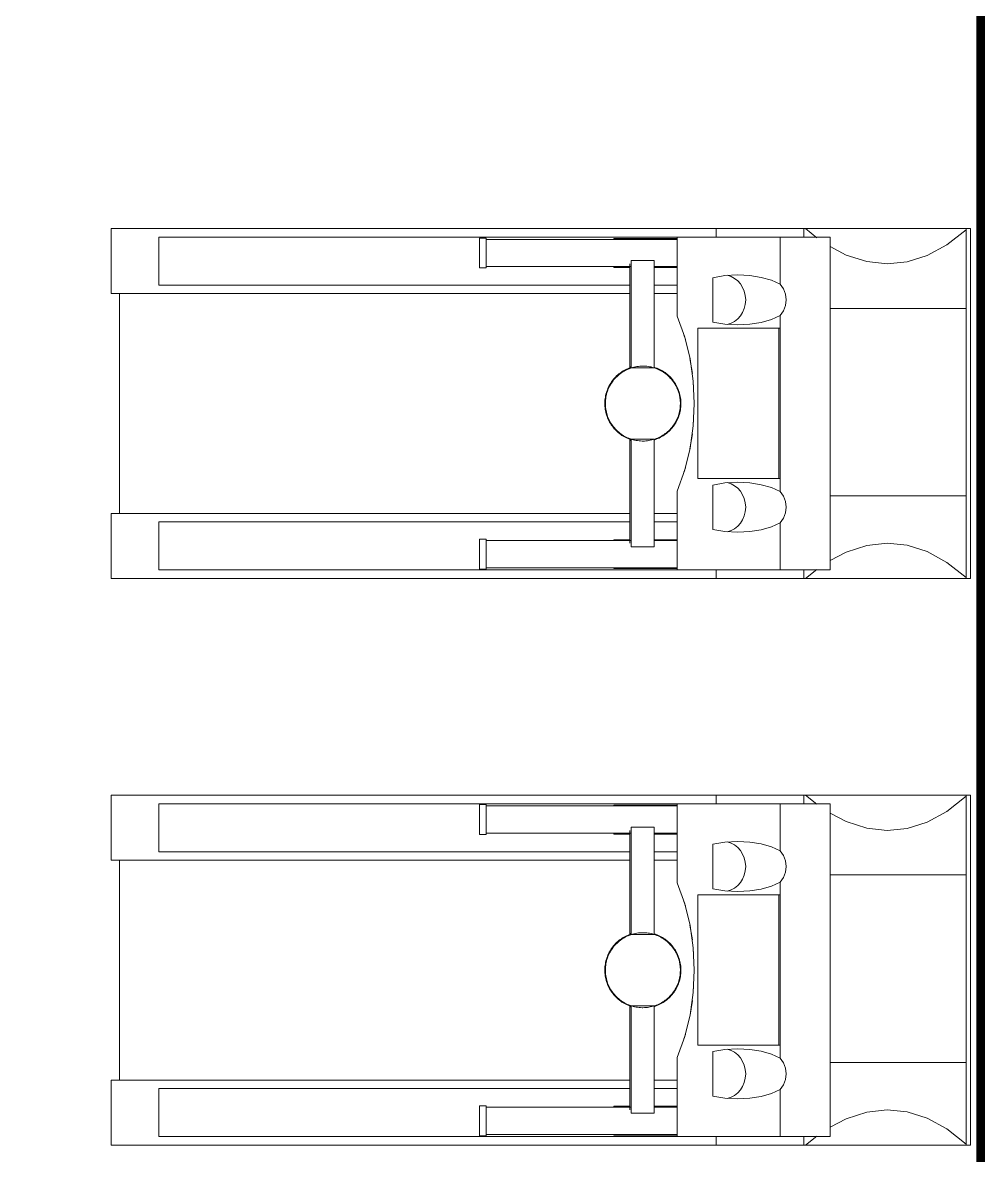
# Model space of a CAD drawing. Header units: metres. Extents: x -144 to 1000, y -717 to 29.
# Drawn here: x 832.26 to 834.687, y -567.14 to -564.261 of the extents above; entities that cross this region are included whole.
import ezdxf

# ---------------------------------------------------------------- set-up
doc = ezdxf.new("R2010")
doc.units = ezdxf.units.M
doc.layers.get('0').update_dxf_attribs({"color": 1})
doc.layers.add('00-MEDICION', color=30, linetype='Continuous')
doc.layers.add('Q-SPCQ', color=91, linetype='Continuous', lineweight=9)

# ---------------------------------------------------------------- blocks, each defined once
blk = doc.blocks.new('H')
at = {"layer": 'Q-SPCQ'}
for p, q in [((836.6384, -505.9414), (836.6384, -506.1065)), ((836.6638, -505.9414), (836.6384, -505.9414)), ((836.6638, -505.9414), (838.1752, -505.9414)), ((838.1752, -505.963), (838.1752, -505.9414)), ((838.1752, -505.9414), (838.3984, -505.9414)), ((838.1752, -505.9414), (838.1752, -505.963)), ((838.4018, -505.9414), (838.3984, -505.9414)), ((838.3984, -505.9414), (838.3984, -505.963)), ((838.4018, -505.9414), (838.8104, -505.9414)), ((838.4306, -505.9644), (838.4018, -505.9414)), ((838.8102, -505.9441), (838.7614, -505.9824)), ((838.8104, -505.9414), (838.8102, -505.9441)), ((838.8102, -505.9441), (838.8102, -506.144)), ((838.821, -505.9414), (838.8104, -505.9414)), ((838.821, -506.8304), (838.821, -505.9414)), ((836.7592, -505.963), (838.076, -505.963)), ((836.7592, -506.0851), (836.7592, -505.963)), ((837.5911, -505.9652), (837.5737, -505.9652)), ((837.5737, -505.9652), (837.5737, -506.0414)), ((837.5911, -506.0414), (837.5911, -505.9652)), ((838.076, -505.9686), (837.5911, -505.9686)), ((837.915, -505.9668), (838.076, -505.9668)), ((837.915, -505.9686), (837.915, -505.9668)), ((838.076, -505.963), (838.3375, -505.963)), ((838.076, -505.963), (838.076, -506.1637)), ((838.3375, -505.963), (838.4645, -505.963)), ((838.3375, -506.0827), (838.3375, -505.963)), ((838.4645, -505.963), (838.4645, -506.8089)), ((838.5058, -506.0084), (838.4645, -505.9871)), ((838.7614, -505.9824), (838.7115, -506.0097)), ((838.5578, -506.0253), (838.5058, -506.0084)), ((838.7115, -506.0097), (838.6608, -506.026)), ((837.5737, -506.0414), (837.5911, -506.0414)), ((837.5911, -506.0379), (837.9593, -506.0379)), ((837.915, -506.04), (837.915, -506.0379)), ((837.9562, -506.04), (837.915, -506.04)), ((837.9562, -506.2924), (837.9562, -506.0312)), ((837.9593, -506.2952), (837.9593, -506.0222)), ((837.9593, -506.0222), (838.018, -506.0222)), ((838.018, -506.0222), (838.018, -506.2952)), ((838.018, -506.0379), (838.076, -506.0379)), ((838.076, -506.04), (838.018, -506.04)), ((838.6095, -506.0312), (838.5578, -506.0253)), ((838.6608, -506.026), (838.6095, -506.0312)), ((838.1671, -506.066), (838.1977, -506.0608)), ((838.1671, -506.179), (838.1671, -506.066)), ((838.1977, -506.0608), (838.2301, -506.059)), ((838.2301, -506.059), (838.2606, -506.0606)), ((838.2606, -506.0606), (838.2896, -506.0652)), ((838.2896, -506.0652), (838.3157, -506.0727)), ((838.3157, -506.0727), (838.3375, -506.0827)), ((836.6384, -506.1065), (836.6638, -506.1065)), ((836.6594, -506.1065), (836.6594, -506.6653)), ((837.9562, -506.1065), (836.6638, -506.1065)), ((837.9562, -506.0851), (836.7592, -506.0851)), ((838.076, -506.0851), (838.018, -506.0851)), ((838.076, -506.1065), (838.018, -506.1065)), ((838.3375, -506.0827), (838.3461, -506.0947)), ((838.3461, -506.0947), (838.3514, -506.1083)), ((838.3514, -506.1083), (838.3531, -506.1225)), ((838.3531, -506.1225), (838.3514, -506.1367)), ((838.076, -506.1637), (838.0953, -506.2173)), ((838.3375, -506.1623), (838.3157, -506.1723)), ((838.3461, -506.1502), (838.3375, -506.1623)), ((838.3375, -506.6095), (838.3375, -506.1623)), ((838.3514, -506.1367), (838.3461, -506.1502)), ((838.8102, -506.144), (838.4645, -506.144)), ((838.8102, -506.144), (838.8102, -506.6201)), ((838.1977, -506.1842), (838.1671, -506.179)), ((838.2301, -506.186), (838.1977, -506.1842)), ((838.2606, -506.1844), (838.2301, -506.186)), ((838.2896, -506.1798), (838.2606, -506.1844)), ((838.3157, -506.1723), (838.2896, -506.1798)), ((838.097, -506.2228), (838.0935, -506.2113)), ((838.0953, -506.2173), (838.1091, -506.2726)), ((838.1291, -506.1942), (838.3343, -506.1942)), ((838.1291, -506.1942), (838.1291, -506.5764)), ((838.3343, -506.1942), (838.3375, -506.1942)), ((838.3343, -506.1942), (838.3343, -506.5764)), ((838.3375, -506.5764), (838.3375, -506.1942)), ((838.1149, -506.3092), (838.1088, -506.2713)), ((838.1091, -506.2726), (838.117, -506.329)), ((837.9345, -506.3061), (837.9313, -506.3083)), ((837.9353, -506.3073), (837.9322, -506.3095)), ((837.9377, -506.304), (837.9345, -506.3061)), ((837.9385, -506.3052), (837.9353, -506.3073)), ((837.941, -506.302), (837.9377, -506.304)), ((837.9418, -506.3033), (837.9385, -506.3052)), ((837.9444, -506.3001), (837.941, -506.302)), ((837.9451, -506.3014), (837.9418, -506.3033)), ((837.9479, -506.2984), (837.9444, -506.3001)), ((837.9485, -506.2998), (837.9451, -506.3014)), ((837.9514, -506.2968), (837.9479, -506.2984)), ((837.952, -506.2982), (837.9485, -506.2998)), ((837.955, -506.2954), (837.9514, -506.2968)), ((837.9556, -506.2968), (837.952, -506.2982)), ((837.9587, -506.2941), (837.955, -506.2954)), ((837.9591, -506.2955), (837.9556, -506.2968)), ((837.9562, -506.2956), (837.9562, -506.2924)), ((837.9562, -506.2924), (837.9593, -506.2924)), ((837.9628, -506.2944), (837.9591, -506.2955)), ((838.018, -506.2952), (837.9593, -506.2952)), ((837.9665, -506.2934), (837.9628, -506.2944)), ((837.9702, -506.2926), (837.9665, -506.2934)), ((837.9739, -506.2919), (837.9702, -506.2926)), ((837.9777, -506.2914), (837.9739, -506.2919)), ((837.9815, -506.291), (837.9777, -506.2914)), ((837.9853, -506.2908), (837.9815, -506.291)), ((837.9891, -506.2907), (837.9853, -506.2908)), ((837.9912, -506.2907), (837.9891, -506.2907)), ((837.995, -506.2909), (837.9912, -506.2907)), ((837.9988, -506.2912), (837.995, -506.2909)), ((838.0025, -506.2916), (837.9988, -506.2912)), ((838.0063, -506.2922), (838.0025, -506.2916)), ((838.01, -506.293), (838.0063, -506.2922)), ((838.0137, -506.2939), (838.01, -506.293)), ((838.0174, -506.295), (838.0137, -506.2939)), ((838.021, -506.2962), (838.0174, -506.295)), ((838.0215, -506.2948), (838.018, -506.2936)), ((838.0246, -506.2975), (838.021, -506.2962)), ((838.0251, -506.2961), (838.0215, -506.2948)), ((838.0281, -506.299), (838.0246, -506.2975)), ((838.0287, -506.2977), (838.0251, -506.2961)), ((838.0315, -506.3007), (838.0281, -506.299)), ((838.0322, -506.2993), (838.0287, -506.2977)), ((838.0349, -506.3024), (838.0315, -506.3007)), ((838.0356, -506.3011), (838.0322, -506.2993)), ((838.0382, -506.3043), (838.0349, -506.3024)), ((838.039, -506.303), (838.0356, -506.3011)), ((838.0414, -506.3063), (838.0382, -506.3043)), ((838.0423, -506.3051), (838.039, -506.303)), ((838.0446, -506.3085), (838.0414, -506.3063)), ((838.0454, -506.3073), (838.0423, -506.3051)), ((838.0485, -506.3096), (838.0454, -506.3073)), ((837.9077, -506.3337), (837.9057, -506.337)), ((837.909, -506.3345), (837.907, -506.3377)), ((837.9098, -506.3304), (837.9077, -506.3337)), ((837.9111, -506.3313), (837.909, -506.3345)), ((837.9121, -506.3273), (837.9098, -506.3304)), ((837.9133, -506.3282), (837.9111, -506.3313)), ((837.9145, -506.3243), (837.9121, -506.3273)), ((837.9157, -506.3252), (837.9133, -506.3282)), ((837.9171, -506.3214), (837.9145, -506.3243)), ((837.9182, -506.3224), (837.9157, -506.3252)), ((837.9197, -506.3185), (837.9171, -506.3214)), ((837.9208, -506.3196), (837.9182, -506.3224)), ((837.9225, -506.3158), (837.9197, -506.3185)), ((837.9235, -506.3169), (837.9208, -506.3196)), ((837.9253, -506.3132), (837.9225, -506.3158)), ((837.9263, -506.3143), (837.9235, -506.3169)), ((837.9283, -506.3107), (837.9253, -506.3132)), ((837.9292, -506.3119), (837.9263, -506.3143)), ((837.9313, -506.3083), (837.9283, -506.3107)), ((837.9322, -506.3095), (837.9292, -506.3119)), ((838.0476, -506.3108), (838.0446, -506.3085)), ((838.0506, -506.3132), (838.0476, -506.3108)), ((838.0515, -506.312), (838.0485, -506.3096)), ((838.0534, -506.3157), (838.0506, -506.3132)), ((838.0545, -506.3146), (838.0515, -506.312)), ((838.0562, -506.3183), (838.0534, -506.3157)), ((838.0573, -506.3173), (838.0545, -506.3146)), ((838.0588, -506.3211), (838.0562, -506.3183)), ((838.0599, -506.32), (838.0573, -506.3173)), ((838.0614, -506.3239), (838.0588, -506.3211)), ((838.0625, -506.3229), (838.0599, -506.32)), ((838.0638, -506.3268), (838.0614, -506.3239)), ((838.065, -506.3259), (838.0625, -506.3229)), ((838.0661, -506.3299), (838.0638, -506.3268)), ((838.0673, -506.329), (838.065, -506.3259)), ((838.0683, -506.333), (838.0661, -506.3299)), ((838.0695, -506.3322), (838.0673, -506.329)), ((838.0703, -506.3362), (838.0683, -506.333)), ((838.0716, -506.3354), (838.0695, -506.3322)), ((838.0723, -506.3395), (838.0703, -506.3362)), ((838.0736, -506.3388), (838.0716, -506.3354)), ((838.1192, -506.3859), (838.117, -506.3283)), ((838.117, -506.329), (838.1192, -506.3859)), ((837.8954, -506.3619), (837.8945, -506.3657)), ((837.8964, -506.3582), (837.8954, -506.3619)), ((837.8968, -506.3623), (837.896, -506.366)), ((837.8976, -506.3545), (837.8964, -506.3582)), ((837.8979, -506.3586), (837.8968, -506.3623)), ((837.8989, -506.3509), (837.8976, -506.3545)), ((837.899, -506.355), (837.8979, -506.3586)), ((837.9004, -506.3473), (837.8989, -506.3509)), ((837.9003, -506.3514), (837.899, -506.355)), ((837.9018, -506.3479), (837.9003, -506.3514)), ((837.902, -506.3438), (837.9004, -506.3473)), ((837.9034, -506.3444), (837.9018, -506.3479)), ((837.9038, -506.3403), (837.902, -506.3438)), ((837.9051, -506.341), (837.9034, -506.3444)), ((837.9057, -506.337), (837.9038, -506.3403)), ((837.907, -506.3377), (837.9051, -506.341)), ((838.0741, -506.3429), (838.0723, -506.3395)), ((838.0754, -506.3422), (838.0736, -506.3388)), ((838.0757, -506.3463), (838.0741, -506.3429)), ((838.0771, -506.3457), (838.0754, -506.3422)), ((838.0772, -506.3498), (838.0757, -506.3463)), ((838.0786, -506.3492), (838.0771, -506.3457)), ((838.0786, -506.3533), (838.0772, -506.3498)), ((838.08, -506.3528), (838.0786, -506.3492)), ((838.0798, -506.3569), (838.0786, -506.3533)), ((838.0809, -506.3606), (838.0798, -506.3569)), ((838.0813, -506.3565), (838.08, -506.3528)), ((838.0819, -506.3643), (838.0809, -506.3606)), ((838.0824, -506.3602), (838.0813, -506.3565)), ((838.0827, -506.368), (838.0819, -506.3643)), ((838.0833, -506.364), (838.0824, -506.3602)), ((838.0841, -506.3677), (838.0833, -506.364)), ((837.8925, -506.381), (837.8924, -506.3849)), ((837.8924, -506.3849), (837.8924, -506.3888)), ((837.8924, -506.3888), (837.8926, -506.3926)), ((837.8928, -506.3772), (837.8925, -506.381)), ((837.8926, -506.3926), (837.8929, -506.3965)), ((837.8932, -506.3733), (837.8928, -506.3772)), ((837.8938, -506.3695), (837.8932, -506.3733)), ((837.8945, -506.3657), (837.8938, -506.3695)), ((837.894, -506.3811), (837.8939, -506.3849)), ((837.8939, -506.3849), (837.8939, -506.3887)), ((837.8939, -506.3887), (837.8941, -506.3925)), ((837.8942, -506.3773), (837.894, -506.3811)), ((837.8941, -506.3925), (837.8944, -506.3963)), ((837.8947, -506.3735), (837.8942, -506.3773)), ((837.8952, -506.3697), (837.8947, -506.3735)), ((837.896, -506.366), (837.8952, -506.3697)), ((838.0833, -506.3718), (838.0827, -506.368)), ((838.0838, -506.3756), (838.0833, -506.3718)), ((838.0841, -506.3793), (838.0838, -506.3756)), ((838.084, -506.3946), (838.0842, -506.3908)), ((838.0848, -506.3715), (838.0841, -506.3677)), ((838.0843, -506.3832), (838.0841, -506.3793)), ((838.0842, -506.3908), (838.0843, -506.387)), ((838.0843, -506.387), (838.0843, -506.3832)), ((838.0853, -506.3754), (838.0848, -506.3715)), ((838.0856, -506.3792), (838.0853, -506.3754)), ((838.0855, -506.3947), (838.0857, -506.3908)), ((838.0858, -506.3831), (838.0856, -506.3792)), ((838.0857, -506.3908), (838.0858, -506.387)), ((838.0858, -506.387), (838.0858, -506.3831)), ((838.1192, -506.3859), (838.117, -506.4429)), ((838.117, -506.4435), (838.1192, -506.3859)), ((837.8929, -506.3965), (837.8934, -506.4003)), ((837.8934, -506.4003), (837.8941, -506.4041)), ((837.8941, -506.4041), (837.8949, -506.4079)), ((837.8944, -506.3963), (837.8949, -506.4001)), ((837.8949, -506.4001), (837.8956, -506.4038)), ((837.8949, -506.4079), (837.8958, -506.4117)), ((837.8956, -506.4038), (837.8963, -506.4076)), ((837.8958, -506.4117), (837.8969, -506.4154)), ((837.8963, -506.4076), (837.8973, -506.4113)), ((837.8969, -506.4154), (837.8982, -506.419)), ((837.8973, -506.4113), (837.8984, -506.4149)), ((837.8982, -506.419), (837.8996, -506.4226)), ((837.8984, -506.4149), (837.8996, -506.4185)), ((837.8996, -506.4185), (837.901, -506.4221)), ((837.8996, -506.4226), (837.9011, -506.4262)), ((837.901, -506.4221), (837.9025, -506.4256)), ((838.0764, -506.424), (838.0779, -506.4204)), ((838.0778, -506.4246), (838.0793, -506.421)), ((838.0779, -506.4204), (838.0792, -506.4169)), ((838.0792, -506.4169), (838.0804, -506.4132)), ((838.0793, -506.421), (838.0806, -506.4174)), ((838.0804, -506.4132), (838.0814, -506.4096)), ((838.0806, -506.4174), (838.0818, -506.4137)), ((838.0814, -506.4096), (838.0822, -506.4059)), ((838.0818, -506.4137), (838.0828, -506.4099)), ((838.0822, -506.4059), (838.083, -506.4021)), ((838.0828, -506.4099), (838.0837, -506.4062)), ((838.083, -506.4021), (838.0835, -506.3984)), ((838.0835, -506.3984), (838.084, -506.3946)), ((838.0837, -506.4062), (838.0844, -506.4024)), ((838.0844, -506.4024), (838.085, -506.3985)), ((838.085, -506.3985), (838.0855, -506.3947)), ((837.9011, -506.4262), (837.9028, -506.4297)), ((837.9025, -506.4256), (837.9041, -506.429)), ((837.9028, -506.4297), (837.9046, -506.4331)), ((837.9041, -506.429), (837.9059, -506.4324)), ((837.9046, -506.4331), (837.9066, -506.4364)), ((837.9059, -506.4324), (837.9079, -506.4357)), ((837.9066, -506.4364), (837.9087, -506.4397)), ((837.9079, -506.4357), (837.9099, -506.4389)), ((837.9087, -506.4397), (837.9109, -506.4429)), ((837.9099, -506.4389), (837.9121, -506.442)), ((837.9109, -506.4429), (837.9132, -506.446)), ((837.9121, -506.442), (837.9144, -506.445)), ((837.9132, -506.446), (837.9157, -506.4489)), ((837.9144, -506.445), (837.9168, -506.448)), ((837.9157, -506.4489), (837.9183, -506.4518)), ((837.9168, -506.448), (837.9194, -506.4508)), ((837.9183, -506.4518), (837.921, -506.4546)), ((837.9194, -506.4508), (837.922, -506.4535)), ((838.0574, -506.4523), (838.06, -506.4495)), ((838.0585, -506.4533), (838.0611, -506.4505)), ((838.06, -506.4495), (838.0625, -506.4466)), ((838.0611, -506.4505), (838.0637, -506.4476)), ((838.0625, -506.4466), (838.0649, -506.4436)), ((838.0637, -506.4476), (838.0661, -506.4445)), ((838.0649, -506.4436), (838.0671, -506.4406)), ((838.0661, -506.4445), (838.0684, -506.4414)), ((838.0671, -506.4406), (838.0693, -506.4374)), ((838.0684, -506.4414), (838.0705, -506.4382)), ((838.0693, -506.4374), (838.0712, -506.4341)), ((838.0705, -506.4382), (838.0725, -506.4349)), ((838.0712, -506.4341), (838.0731, -506.4308)), ((838.0725, -506.4349), (838.0744, -506.4315)), ((838.0731, -506.4308), (838.0748, -506.4274)), ((838.0744, -506.4315), (838.0762, -506.4281)), ((838.0748, -506.4274), (838.0764, -506.424)), ((838.0762, -506.4281), (838.0778, -506.4246)), ((838.117, -506.4429), (838.1091, -506.4993)), ((837.921, -506.4546), (837.9238, -506.4573)), ((837.922, -506.4535), (837.9248, -506.4562)), ((837.9238, -506.4573), (837.9267, -506.4598)), ((837.9248, -506.4562), (837.9276, -506.4587)), ((837.9267, -506.4598), (837.9297, -506.4623)), ((837.9276, -506.4587), (837.9306, -506.4611)), ((837.9297, -506.4623), (837.9328, -506.4646)), ((837.9306, -506.4611), (837.9336, -506.4634)), ((837.9328, -506.4646), (837.936, -506.4668)), ((837.9336, -506.4634), (837.9368, -506.4655)), ((837.936, -506.4668), (837.9392, -506.4688)), ((837.9368, -506.4655), (837.94, -506.4676)), ((837.9392, -506.4688), (837.9426, -506.4708)), ((837.94, -506.4676), (837.9433, -506.4694)), ((837.9426, -506.4708), (837.946, -506.4726)), ((837.9433, -506.4694), (837.9467, -506.4712)), ((837.946, -506.4726), (837.9495, -506.4742)), ((837.9467, -506.4712), (837.9501, -506.4728)), ((837.9495, -506.4742), (837.9531, -506.4757)), ((837.9501, -506.4728), (837.9536, -506.4743)), ((837.9531, -506.4757), (837.9567, -506.4771)), ((837.9536, -506.4743), (837.9572, -506.4757)), ((837.9562, -506.4794), (837.9562, -506.4763)), ((837.9562, -506.7406), (837.9562, -506.4794)), ((837.9562, -506.4794), (837.9593, -506.4794)), ((837.9567, -506.4771), (837.9593, -506.478)), ((837.9572, -506.4757), (837.9608, -506.4769)), ((837.9593, -506.7497), (837.9593, -506.4767)), ((838.018, -506.4767), (837.9593, -506.4767)), ((837.9608, -506.4769), (837.9645, -506.4779)), ((837.9645, -506.4779), (837.9682, -506.4789)), ((837.9682, -506.4789), (837.9719, -506.4796)), ((837.9719, -506.4796), (837.9757, -506.4802)), ((837.9757, -506.4802), (837.9794, -506.4807)), ((837.9794, -506.4807), (837.9832, -506.481)), ((837.9967, -506.4809), (838.0005, -506.4805)), ((838.0005, -506.4805), (838.0043, -506.48)), ((838.0043, -506.48), (838.008, -506.4793)), ((838.008, -506.4793), (838.0117, -506.4785)), ((838.0117, -506.4785), (838.0154, -506.4775)), ((838.0154, -506.4775), (838.0191, -506.4763)), ((838.018, -506.4767), (838.018, -506.7497)), ((838.018, -506.4782), (838.0195, -506.4778)), ((838.0191, -506.4763), (838.0227, -506.4751)), ((838.0195, -506.4778), (838.0232, -506.4765)), ((838.0227, -506.4751), (838.0262, -506.4737)), ((838.0232, -506.4765), (838.0268, -506.475)), ((838.0262, -506.4737), (838.0297, -506.4721)), ((838.0268, -506.475), (838.0303, -506.4735)), ((838.0297, -506.4721), (838.0331, -506.4704)), ((838.0303, -506.4735), (838.0338, -506.4717)), ((838.0331, -506.4704), (838.0364, -506.4686)), ((838.0338, -506.4717), (838.0372, -506.4699)), ((838.0364, -506.4686), (838.0397, -506.4666)), ((838.0372, -506.4699), (838.0405, -506.4679)), ((838.0397, -506.4666), (838.0429, -506.4645)), ((838.0405, -506.4679), (838.0437, -506.4658)), ((838.0429, -506.4645), (838.046, -506.4623)), ((838.0437, -506.4658), (838.0469, -506.4635)), ((838.046, -506.4623), (838.049, -506.46)), ((838.0469, -506.4635), (838.0499, -506.4612)), ((838.049, -506.46), (838.0519, -506.4575)), ((838.0499, -506.4612), (838.0529, -506.4587)), ((838.0519, -506.4575), (838.0547, -506.455)), ((838.0529, -506.4587), (838.0558, -506.4561)), ((838.0547, -506.455), (838.0574, -506.4523)), ((838.0558, -506.4561), (838.0585, -506.4533)), ((838.1088, -506.5006), (838.1149, -506.4626)), ((837.9832, -506.481), (837.987, -506.4812)), ((837.987, -506.4812), (837.9891, -506.4812)), ((837.9891, -506.4812), (837.9929, -506.4811)), ((837.9929, -506.4811), (837.9967, -506.4809)), ((838.1091, -506.4993), (838.0953, -506.5546)), ((838.0953, -506.5546), (838.076, -506.6082)), ((838.0935, -506.5606), (838.097, -506.5491)), ((838.3343, -506.5764), (838.1291, -506.5764)), ((838.1671, -506.5929), (838.1977, -506.5877)), ((838.1671, -506.7059), (838.1671, -506.5929)), ((838.1977, -506.5877), (838.2301, -506.5859)), ((838.2301, -506.5859), (838.2606, -506.5875)), ((838.2606, -506.5875), (838.2896, -506.5921)), ((838.2896, -506.5921), (838.3157, -506.5996)), ((838.3375, -506.5764), (838.3343, -506.5764)), ((838.076, -506.6082), (838.076, -506.8089)), ((838.3157, -506.5996), (838.3375, -506.6095)), ((838.3375, -506.6095), (838.3461, -506.6216)), ((838.3461, -506.6216), (838.3514, -506.6351)), ((838.4645, -506.6201), (838.8102, -506.6201)), ((838.8102, -506.6201), (838.8102, -506.8278)), ((838.3514, -506.6351), (838.3531, -506.6494)), ((838.3531, -506.6494), (838.3514, -506.6636)), ((836.6384, -506.6653), (836.6384, -506.8304)), ((836.6638, -506.6653), (836.6384, -506.6653)), ((836.6638, -506.6653), (837.9562, -506.6653)), ((838.018, -506.6653), (838.076, -506.6653)), ((838.3461, -506.6771), (838.3375, -506.6892)), ((838.3514, -506.6636), (838.3461, -506.6771)), ((836.7592, -506.6868), (837.9562, -506.6868)), ((836.7592, -506.6868), (836.7592, -506.8089)), ((838.018, -506.6868), (838.076, -506.6868)), ((838.1977, -506.7111), (838.1671, -506.7059)), ((838.2896, -506.7067), (838.2606, -506.7113)), ((838.3157, -506.6992), (838.2896, -506.7067)), ((838.3375, -506.6892), (838.3157, -506.6992)), ((838.3375, -506.8089), (838.3375, -506.6892)), ((837.5911, -506.7305), (837.5737, -506.7305)), ((837.5737, -506.7305), (837.5737, -506.8067)), ((837.5911, -506.8067), (837.5911, -506.7305)), ((837.9593, -506.734), (837.5911, -506.734)), ((837.915, -506.7319), (837.9562, -506.7319)), ((837.915, -506.7319), (837.915, -506.734)), ((838.018, -506.7319), (838.076, -506.7319)), ((838.076, -506.734), (838.018, -506.734)), ((838.2301, -506.7129), (838.1977, -506.7111)), ((838.2606, -506.7113), (838.2301, -506.7129)), ((837.9593, -506.7497), (838.018, -506.7497)), ((838.4645, -506.7848), (838.5058, -506.7635)), ((838.5058, -506.7635), (838.5578, -506.7465)), ((838.5578, -506.7465), (838.6095, -506.7406)), ((838.6095, -506.7406), (838.6608, -506.7458)), ((838.6608, -506.7458), (838.7115, -506.7622)), ((838.7115, -506.7622), (838.7614, -506.7895)), ((838.7614, -506.7895), (838.8102, -506.8278)), ((838.076, -506.8089), (836.7592, -506.8089)), ((837.5737, -506.8067), (837.5911, -506.8067)), ((837.5911, -506.8033), (838.076, -506.8033)), ((837.915, -506.8033), (837.915, -506.805)), ((838.076, -506.805), (837.915, -506.805)), ((838.3375, -506.8089), (838.076, -506.8089)), ((838.1752, -506.8089), (838.1752, -506.8304)), ((838.1752, -506.8089), (838.1752, -506.8304)), ((838.4645, -506.8089), (838.3375, -506.8089)), ((838.3984, -506.8089), (838.3984, -506.8304)), ((838.4018, -506.8304), (838.4306, -506.8075)), ((836.6384, -506.8304), (836.6638, -506.8304)), ((838.1752, -506.8304), (836.6638, -506.8304)), ((838.3984, -506.8304), (838.1752, -506.8304)), ((838.3984, -506.8304), (838.4018, -506.8304)), ((838.8104, -506.8304), (838.4018, -506.8304)), ((838.8102, -506.8278), (838.8104, -506.8304)), ((838.8104, -506.8304), (838.821, -506.8304)), ((836.6384, -507.3814), (836.6384, -507.5465)), ((836.6638, -507.3814), (836.6384, -507.3814)), ((836.6638, -507.3814), (838.1752, -507.3814)), ((838.1752, -507.403), (838.1752, -507.3814)), ((838.1752, -507.3814), (838.3984, -507.3814)), ((838.1752, -507.3814), (838.1752, -507.403)), ((838.4018, -507.3814), (838.3984, -507.3814)), ((838.3984, -507.3814), (838.3984, -507.403)), ((838.4018, -507.3814), (838.8104, -507.3814)), ((838.4306, -507.4044), (838.4018, -507.3814)), ((838.8102, -507.3841), (838.7614, -507.4224)), ((838.8104, -507.3814), (838.8102, -507.3841)), ((838.8102, -507.3841), (838.8102, -507.584)), ((838.821, -507.3814), (838.8104, -507.3814)), ((838.821, -508.2704), (838.821, -507.3814)), ((836.7592, -507.403), (838.076, -507.403)), ((836.7592, -507.5251), (836.7592, -507.403)), ((837.5911, -507.4052), (837.5737, -507.4052)), ((837.5737, -507.4052), (837.5737, -507.4814)), ((837.5911, -507.4814), (837.5911, -507.4052)), ((838.076, -507.4086), (837.5911, -507.4086)), ((837.915, -507.4068), (838.076, -507.4068)), ((837.915, -507.4086), (837.915, -507.4068)), ((838.076, -507.403), (838.3375, -507.403)), ((838.076, -507.403), (838.076, -507.6037)), ((838.3375, -507.403), (838.4645, -507.403)), ((838.3375, -507.5227), (838.3375, -507.403)), ((838.4645, -507.403), (838.4645, -508.2489)), ((838.5058, -507.4484), (838.4645, -507.4271)), ((838.7614, -507.4224), (838.7115, -507.4497)), ((838.5578, -507.4653), (838.5058, -507.4484)), ((838.7115, -507.4497), (838.6608, -507.466)), ((837.5737, -507.4814), (837.5911, -507.4814)), ((837.5911, -507.4779), (837.9593, -507.4779)), ((837.915, -507.48), (837.915, -507.4779)), ((837.9562, -507.48), (837.915, -507.48)), ((837.9562, -507.7324), (837.9562, -507.4712)), ((837.9593, -507.7352), (837.9593, -507.4622)), ((837.9593, -507.4622), (838.018, -507.4622)), ((838.018, -507.4622), (838.018, -507.7352)), ((838.018, -507.4779), (838.076, -507.4779)), ((838.076, -507.48), (838.018, -507.48)), ((838.6095, -507.4712), (838.5578, -507.4653)), ((838.6608, -507.466), (838.6095, -507.4712)), ((838.1671, -507.506), (838.1977, -507.5008)), ((838.1671, -507.619), (838.1671, -507.506)), ((838.1977, -507.5008), (838.2301, -507.499)), ((838.2301, -507.499), (838.2606, -507.5006)), ((838.2606, -507.5006), (838.2896, -507.5052)), ((838.2896, -507.5052), (838.3157, -507.5127)), ((838.3157, -507.5127), (838.3375, -507.5227)), ((837.9562, -507.5251), (836.7592, -507.5251)), ((838.076, -507.5251), (838.018, -507.5251)), ((838.3375, -507.5227), (838.3461, -507.5347)), ((838.3461, -507.5347), (838.3514, -507.5483)), ((836.6384, -507.5465), (836.6638, -507.5465)), ((836.6594, -507.5465), (836.6594, -508.1053)), ((837.9562, -507.5465), (836.6638, -507.5465)), ((838.076, -507.5465), (838.018, -507.5465)), ((838.3514, -507.5483), (838.3531, -507.5625)), ((838.3531, -507.5625), (838.3514, -507.5767)), ((838.3375, -507.6023), (838.3157, -507.6123)), ((838.3461, -507.5902), (838.3375, -507.6023)), ((838.3375, -508.0495), (838.3375, -507.6023)), ((838.3514, -507.5767), (838.3461, -507.5902)), ((838.8102, -507.584), (838.4645, -507.584)), ((838.8102, -507.584), (838.8102, -508.0601)), ((838.076, -507.6037), (838.0953, -507.6573)), ((838.1977, -507.6242), (838.1671, -507.619)), ((838.2301, -507.626), (838.1977, -507.6242)), ((838.2606, -507.6244), (838.2301, -507.626)), ((838.2896, -507.6198), (838.2606, -507.6244)), ((838.3157, -507.6123), (838.2896, -507.6198)), ((838.097, -507.6628), (838.0935, -507.6513)), ((838.0953, -507.6573), (838.1091, -507.7126)), ((838.1291, -507.6342), (838.3343, -507.6342)), ((838.1291, -507.6342), (838.1291, -508.0164)), ((838.3343, -507.6342), (838.3375, -507.6342)), ((838.3343, -507.6342), (838.3343, -508.0164)), ((838.3375, -508.0164), (838.3375, -507.6342)), ((838.1149, -507.7492), (838.1088, -507.7113)), ((838.1091, -507.7126), (838.117, -507.769)), ((837.9345, -507.7461), (837.9313, -507.7483)), ((837.9353, -507.7473), (837.9322, -507.7495)), ((837.9377, -507.744), (837.9345, -507.7461)), ((837.9385, -507.7452), (837.9353, -507.7473)), ((837.941, -507.742), (837.9377, -507.744)), ((837.9418, -507.7433), (837.9385, -507.7452)), ((837.9444, -507.7401), (837.941, -507.742)), ((837.9451, -507.7414), (837.9418, -507.7433)), ((837.9479, -507.7384), (837.9444, -507.7401)), ((837.9485, -507.7398), (837.9451, -507.7414)), ((837.9514, -507.7368), (837.9479, -507.7384)), ((837.952, -507.7382), (837.9485, -507.7398)), ((837.955, -507.7354), (837.9514, -507.7368)), ((837.9556, -507.7368), (837.952, -507.7382)), ((837.9587, -507.7341), (837.955, -507.7354)), ((837.9591, -507.7355), (837.9556, -507.7368)), ((837.9562, -507.7356), (837.9562, -507.7324)), ((837.9562, -507.7324), (837.9593, -507.7324)), ((837.9628, -507.7344), (837.9591, -507.7355)), ((838.018, -507.7352), (837.9593, -507.7352)), ((837.9665, -507.7334), (837.9628, -507.7344)), ((837.9702, -507.7326), (837.9665, -507.7334)), ((837.9739, -507.7319), (837.9702, -507.7326)), ((837.9777, -507.7314), (837.9739, -507.7319)), ((837.9815, -507.731), (837.9777, -507.7314)), ((837.9853, -507.7308), (837.9815, -507.731)), ((837.9891, -507.7307), (837.9853, -507.7308)), ((837.9912, -507.7307), (837.9891, -507.7307)), ((837.995, -507.7309), (837.9912, -507.7307)), ((837.9988, -507.7312), (837.995, -507.7309)), ((838.0025, -507.7316), (837.9988, -507.7312)), ((838.0063, -507.7322), (838.0025, -507.7316)), ((838.01, -507.733), (838.0063, -507.7322)), ((838.0137, -507.7339), (838.01, -507.733)), ((838.0174, -507.735), (838.0137, -507.7339)), ((838.021, -507.7362), (838.0174, -507.735)), ((838.0215, -507.7348), (838.018, -507.7336)), ((838.0246, -507.7375), (838.021, -507.7362)), ((838.0251, -507.7361), (838.0215, -507.7348)), ((838.0281, -507.739), (838.0246, -507.7375)), ((838.0287, -507.7377), (838.0251, -507.7361)), ((838.0315, -507.7407), (838.0281, -507.739)), ((838.0322, -507.7393), (838.0287, -507.7377)), ((838.0349, -507.7424), (838.0315, -507.7407)), ((838.0356, -507.7411), (838.0322, -507.7393)), ((838.0382, -507.7443), (838.0349, -507.7424)), ((838.039, -507.743), (838.0356, -507.7411)), ((838.0414, -507.7463), (838.0382, -507.7443)), ((838.0423, -507.7451), (838.039, -507.743)), ((838.0446, -507.7485), (838.0414, -507.7463)), ((838.0454, -507.7473), (838.0423, -507.7451)), ((838.0485, -507.7496), (838.0454, -507.7473)), ((837.9077, -507.7737), (837.9057, -507.777)), ((837.909, -507.7745), (837.907, -507.7777)), ((837.9098, -507.7704), (837.9077, -507.7737)), ((837.9111, -507.7713), (837.909, -507.7745)), ((837.9121, -507.7673), (837.9098, -507.7704)), ((837.9133, -507.7682), (837.9111, -507.7713)), ((837.9145, -507.7643), (837.9121, -507.7673)), ((837.9157, -507.7652), (837.9133, -507.7682)), ((837.9171, -507.7614), (837.9145, -507.7643)), ((837.9182, -507.7624), (837.9157, -507.7652)), ((837.9197, -507.7585), (837.9171, -507.7614)), ((837.9208, -507.7596), (837.9182, -507.7624)), ((837.9225, -507.7558), (837.9197, -507.7585)), ((837.9235, -507.7569), (837.9208, -507.7596)), ((837.9253, -507.7532), (837.9225, -507.7558)), ((837.9263, -507.7543), (837.9235, -507.7569)), ((837.9283, -507.7507), (837.9253, -507.7532)), ((837.9292, -507.7519), (837.9263, -507.7543)), ((837.9313, -507.7483), (837.9283, -507.7507)), ((837.9322, -507.7495), (837.9292, -507.7519)), ((838.0476, -507.7508), (838.0446, -507.7485)), ((838.0506, -507.7532), (838.0476, -507.7508)), ((838.0515, -507.752), (838.0485, -507.7496)), ((838.0534, -507.7557), (838.0506, -507.7532)), ((838.0545, -507.7546), (838.0515, -507.752)), ((838.0562, -507.7583), (838.0534, -507.7557)), ((838.0573, -507.7573), (838.0545, -507.7546)), ((838.0588, -507.7611), (838.0562, -507.7583)), ((838.0599, -507.76), (838.0573, -507.7573)), ((838.0614, -507.7639), (838.0588, -507.7611)), ((838.0625, -507.7629), (838.0599, -507.76)), ((838.0638, -507.7668), (838.0614, -507.7639)), ((838.065, -507.7659), (838.0625, -507.7629)), ((838.0661, -507.7699), (838.0638, -507.7668)), ((838.0673, -507.769), (838.065, -507.7659)), ((838.0683, -507.773), (838.0661, -507.7699)), ((838.0695, -507.7722), (838.0673, -507.769)), ((838.0703, -507.7762), (838.0683, -507.773)), ((838.0716, -507.7754), (838.0695, -507.7722)), ((838.0736, -507.7788), (838.0716, -507.7754)), ((838.1192, -507.8259), (838.117, -507.7683)), ((838.117, -507.769), (838.1192, -507.8259)), ((837.8954, -507.8019), (837.8945, -507.8057)), ((837.8964, -507.7982), (837.8954, -507.8019)), ((837.8968, -507.8023), (837.896, -507.806)), ((837.8976, -507.7945), (837.8964, -507.7982)), ((837.8979, -507.7986), (837.8968, -507.8023)), ((837.8989, -507.7909), (837.8976, -507.7945)), ((837.899, -507.795), (837.8979, -507.7986)), ((837.9004, -507.7873), (837.8989, -507.7909)), ((837.9003, -507.7914), (837.899, -507.795)), ((837.9018, -507.7879), (837.9003, -507.7914)), ((837.902, -507.7838), (837.9004, -507.7873)), ((837.9034, -507.7844), (837.9018, -507.7879)), ((837.9038, -507.7803), (837.902, -507.7838)), ((837.9051, -507.781), (837.9034, -507.7844)), ((837.9057, -507.777), (837.9038, -507.7803)), ((837.907, -507.7777), (837.9051, -507.781)), ((838.0723, -507.7795), (838.0703, -507.7762)), ((838.0741, -507.7829), (838.0723, -507.7795)), ((838.0754, -507.7822), (838.0736, -507.7788)), ((838.0757, -507.7863), (838.0741, -507.7829)), ((838.0771, -507.7857), (838.0754, -507.7822)), ((838.0772, -507.7898), (838.0757, -507.7863)), ((838.0786, -507.7892), (838.0771, -507.7857)), ((838.0786, -507.7933), (838.0772, -507.7898)), ((838.08, -507.7928), (838.0786, -507.7892)), ((838.0798, -507.7969), (838.0786, -507.7933)), ((838.0809, -507.8006), (838.0798, -507.7969)), ((838.0813, -507.7965), (838.08, -507.7928)), ((838.0819, -507.8043), (838.0809, -507.8006)), ((838.0824, -507.8002), (838.0813, -507.7965)), ((838.0827, -507.808), (838.0819, -507.8043)), ((838.0833, -507.804), (838.0824, -507.8002)), ((838.0841, -507.8077), (838.0833, -507.804)), ((837.8925, -507.821), (837.8924, -507.8249)), ((837.8924, -507.8249), (837.8924, -507.8288)), ((837.8924, -507.8288), (837.8926, -507.8326)), ((837.8928, -507.8172), (837.8925, -507.821)), ((837.8926, -507.8326), (837.8929, -507.8365)), ((837.8932, -507.8133), (837.8928, -507.8172)), ((837.8938, -507.8095), (837.8932, -507.8133)), ((837.8945, -507.8057), (837.8938, -507.8095)), ((837.894, -507.8211), (837.8939, -507.8249)), ((837.8939, -507.8249), (837.8939, -507.8287)), ((837.8939, -507.8287), (837.8941, -507.8325)), ((837.8942, -507.8173), (837.894, -507.8211)), ((837.8941, -507.8325), (837.8944, -507.8363)), ((837.8947, -507.8135), (837.8942, -507.8173)), ((837.8952, -507.8097), (837.8947, -507.8135)), ((837.896, -507.806), (837.8952, -507.8097)), ((838.0833, -507.8118), (838.0827, -507.808)), ((838.0838, -507.8156), (838.0833, -507.8118)), ((838.0841, -507.8193), (838.0838, -507.8156)), ((838.084, -507.8346), (838.0842, -507.8308)), ((838.0848, -507.8115), (838.0841, -507.8077)), ((838.0843, -507.8232), (838.0841, -507.8193)), ((838.0842, -507.8308), (838.0843, -507.827)), ((838.0843, -507.827), (838.0843, -507.8232)), ((838.0853, -507.8154), (838.0848, -507.8115)), ((838.0856, -507.8192), (838.0853, -507.8154)), ((838.0855, -507.8347), (838.0857, -507.8308)), ((838.0858, -507.8231), (838.0856, -507.8192)), ((838.0857, -507.8308), (838.0858, -507.827)), ((838.0858, -507.827), (838.0858, -507.8231)), ((838.1192, -507.8259), (838.117, -507.8829)), ((838.117, -507.8835), (838.1192, -507.8259)), ((837.8929, -507.8365), (837.8934, -507.8403)), ((837.8934, -507.8403), (837.8941, -507.8441)), ((837.8941, -507.8441), (837.8949, -507.8479)), ((837.8944, -507.8363), (837.8949, -507.8401)), ((837.8949, -507.8401), (837.8956, -507.8438)), ((837.8949, -507.8479), (837.8958, -507.8517)), ((837.8956, -507.8438), (837.8963, -507.8476)), ((837.8958, -507.8517), (837.8969, -507.8554)), ((837.8963, -507.8476), (837.8973, -507.8513)), ((837.8969, -507.8554), (837.8982, -507.859)), ((837.8973, -507.8513), (837.8984, -507.8549)), ((837.8982, -507.859), (837.8996, -507.8626)), ((837.8984, -507.8549), (837.8996, -507.8585)), ((837.8996, -507.8585), (837.901, -507.8621)), ((837.901, -507.8621), (837.9025, -507.8656)), ((838.0764, -507.864), (838.0779, -507.8604)), ((838.0778, -507.8646), (838.0793, -507.861)), ((838.0779, -507.8604), (838.0792, -507.8569)), ((838.0792, -507.8569), (838.0804, -507.8532)), ((838.0793, -507.861), (838.0806, -507.8574)), ((838.0804, -507.8532), (838.0814, -507.8496)), ((838.0806, -507.8574), (838.0818, -507.8537)), ((838.0814, -507.8496), (838.0822, -507.8459)), ((838.0818, -507.8537), (838.0828, -507.8499)), ((838.0822, -507.8459), (838.083, -507.8421)), ((838.0828, -507.8499), (838.0837, -507.8462)), ((838.083, -507.8421), (838.0835, -507.8384)), ((838.0835, -507.8384), (838.084, -507.8346)), ((838.0837, -507.8462), (838.0844, -507.8424)), ((838.0844, -507.8424), (838.085, -507.8385)), ((838.085, -507.8385), (838.0855, -507.8347)), ((837.8996, -507.8626), (837.9011, -507.8662)), ((837.9011, -507.8662), (837.9028, -507.8697)), ((837.9025, -507.8656), (837.9041, -507.869)), ((837.9028, -507.8697), (837.9046, -507.8731)), ((837.9041, -507.869), (837.9059, -507.8724)), ((837.9046, -507.8731), (837.9066, -507.8764)), ((837.9059, -507.8724), (837.9079, -507.8757)), ((837.9066, -507.8764), (837.9087, -507.8797)), ((837.9079, -507.8757), (837.9099, -507.8789)), ((837.9087, -507.8797), (837.9109, -507.8829)), ((837.9099, -507.8789), (837.9121, -507.882)), ((837.9109, -507.8829), (837.9132, -507.886)), ((837.9121, -507.882), (837.9144, -507.885)), ((837.9132, -507.886), (837.9157, -507.8889)), ((837.9144, -507.885), (837.9168, -507.888)), ((837.9157, -507.8889), (837.9183, -507.8918)), ((837.9168, -507.888), (837.9194, -507.8908)), ((837.9194, -507.8908), (837.922, -507.8935)), ((838.0574, -507.8923), (838.06, -507.8895)), ((838.0585, -507.8933), (838.0611, -507.8905)), ((838.06, -507.8895), (838.0625, -507.8866)), ((838.0611, -507.8905), (838.0637, -507.8876)), ((838.0625, -507.8866), (838.0649, -507.8836)), ((838.0637, -507.8876), (838.0661, -507.8845)), ((838.0649, -507.8836), (838.0671, -507.8806)), ((838.0661, -507.8845), (838.0684, -507.8814)), ((838.0671, -507.8806), (838.0693, -507.8774)), ((838.0684, -507.8814), (838.0705, -507.8782)), ((838.0693, -507.8774), (838.0712, -507.8741)), ((838.0705, -507.8782), (838.0725, -507.8749)), ((838.0712, -507.8741), (838.0731, -507.8708)), ((838.0725, -507.8749), (838.0744, -507.8715)), ((838.0731, -507.8708), (838.0748, -507.8674)), ((838.0744, -507.8715), (838.0762, -507.8681)), ((838.0748, -507.8674), (838.0764, -507.864)), ((838.0762, -507.8681), (838.0778, -507.8646)), ((838.117, -507.8829), (838.1091, -507.9393)), ((837.9183, -507.8918), (837.921, -507.8946)), ((837.921, -507.8946), (837.9238, -507.8973)), ((837.922, -507.8935), (837.9248, -507.8962)), ((837.9238, -507.8973), (837.9267, -507.8998)), ((837.9248, -507.8962), (837.9276, -507.8987)), ((837.9267, -507.8998), (837.9297, -507.9023)), ((837.9276, -507.8987), (837.9306, -507.9011)), ((837.9297, -507.9023), (837.9328, -507.9046)), ((837.9306, -507.9011), (837.9336, -507.9034)), ((837.9328, -507.9046), (837.936, -507.9068)), ((837.9336, -507.9034), (837.9368, -507.9055)), ((837.936, -507.9068), (837.9392, -507.9088)), ((837.9368, -507.9055), (837.94, -507.9076)), ((837.9392, -507.9088), (837.9426, -507.9108)), ((837.94, -507.9076), (837.9433, -507.9094)), ((837.9426, -507.9108), (837.946, -507.9126)), ((837.9433, -507.9094), (837.9467, -507.9112)), ((837.946, -507.9126), (837.9495, -507.9142)), ((837.9467, -507.9112), (837.9501, -507.9128)), ((837.9495, -507.9142), (837.9531, -507.9157)), ((837.9501, -507.9128), (837.9536, -507.9143)), ((837.9531, -507.9157), (837.9567, -507.9171)), ((837.9536, -507.9143), (837.9572, -507.9157)), ((837.9562, -507.9194), (837.9562, -507.9163)), ((837.9562, -508.1806), (837.9562, -507.9194)), ((837.9562, -507.9194), (837.9593, -507.9194)), ((837.9567, -507.9171), (837.9593, -507.918)), ((837.9572, -507.9157), (837.9608, -507.9169)), ((837.9593, -508.1897), (837.9593, -507.9167)), ((838.018, -507.9167), (837.9593, -507.9167)), ((837.9608, -507.9169), (837.9645, -507.9179)), ((837.9645, -507.9179), (837.9682, -507.9189)), ((837.9682, -507.9189), (837.9719, -507.9196)), ((837.9719, -507.9196), (837.9757, -507.9202)), ((838.0005, -507.9205), (838.0043, -507.92)), ((838.0043, -507.92), (838.008, -507.9193)), ((838.008, -507.9193), (838.0117, -507.9185)), ((838.0117, -507.9185), (838.0154, -507.9175)), ((838.0154, -507.9175), (838.0191, -507.9163)), ((838.018, -507.9167), (838.018, -508.1897)), ((838.018, -507.9182), (838.0195, -507.9178)), ((838.0191, -507.9163), (838.0227, -507.9151)), ((838.0195, -507.9178), (838.0232, -507.9165)), ((838.0227, -507.9151), (838.0262, -507.9137)), ((838.0232, -507.9165), (838.0268, -507.915)), ((838.0262, -507.9137), (838.0297, -507.9121)), ((838.0268, -507.915), (838.0303, -507.9135)), ((838.0297, -507.9121), (838.0331, -507.9104)), ((838.0303, -507.9135), (838.0338, -507.9117)), ((838.0331, -507.9104), (838.0364, -507.9086)), ((838.0338, -507.9117), (838.0372, -507.9099)), ((838.0364, -507.9086), (838.0397, -507.9066)), ((838.0372, -507.9099), (838.0405, -507.9079)), ((838.0397, -507.9066), (838.0429, -507.9045)), ((838.0405, -507.9079), (838.0437, -507.9058)), ((838.0429, -507.9045), (838.046, -507.9023)), ((838.0437, -507.9058), (838.0469, -507.9035)), ((838.046, -507.9023), (838.049, -507.9)), ((838.0469, -507.9035), (838.0499, -507.9012)), ((838.049, -507.9), (838.0519, -507.8975)), ((838.0499, -507.9012), (838.0529, -507.8987)), ((838.0519, -507.8975), (838.0547, -507.895)), ((838.0529, -507.8987), (838.0558, -507.8961)), ((838.0547, -507.895), (838.0574, -507.8923)), ((838.0558, -507.8961), (838.0585, -507.8933)), ((838.1089, -507.9401), (838.1149, -507.9026)), ((837.9757, -507.9202), (837.9794, -507.9207)), ((837.9794, -507.9207), (837.9832, -507.921)), ((837.9832, -507.921), (837.987, -507.9212)), ((837.987, -507.9212), (837.9891, -507.9212)), ((837.9891, -507.9212), (837.9929, -507.9211)), ((837.9929, -507.9211), (837.9967, -507.9209)), ((837.9967, -507.9209), (838.0005, -507.9205)), ((838.1091, -507.9393), (838.0953, -507.9946)), ((838.0953, -507.9946), (838.076, -508.0482)), ((838.0935, -508.0006), (838.097, -507.9891)), ((838.3343, -508.0164), (838.1291, -508.0164)), ((838.1671, -508.0329), (838.1977, -508.0277)), ((838.1671, -508.1459), (838.1671, -508.0329)), ((838.1977, -508.0277), (838.2301, -508.0259)), ((838.2301, -508.0259), (838.2606, -508.0275)), ((838.2606, -508.0275), (838.2896, -508.0321)), ((838.2896, -508.0321), (838.3157, -508.0396)), ((838.3375, -508.0164), (838.3343, -508.0164)), ((838.076, -508.0482), (838.076, -508.2489)), ((838.3157, -508.0396), (838.3375, -508.0495)), ((838.3375, -508.0495), (838.3461, -508.0616)), ((838.3461, -508.0616), (838.3514, -508.0751)), ((838.4645, -508.0601), (838.8102, -508.0601)), ((838.8102, -508.0601), (838.8102, -508.2678)), ((838.3514, -508.0751), (838.3531, -508.0894)), ((838.3531, -508.0894), (838.3514, -508.1036)), ((836.6384, -508.1053), (836.6384, -508.2704)), ((836.6638, -508.1053), (836.6384, -508.1053)), ((836.6638, -508.1053), (837.9562, -508.1053)), ((838.018, -508.1053), (838.076, -508.1053)), ((838.3461, -508.1171), (838.3375, -508.1292)), ((838.3514, -508.1036), (838.3461, -508.1171)), ((836.7592, -508.1268), (837.9562, -508.1268)), ((836.7592, -508.1268), (836.7592, -508.2489)), ((838.018, -508.1268), (838.076, -508.1268)), ((838.1977, -508.1511), (838.1671, -508.1459)), ((838.2896, -508.1467), (838.2606, -508.1513)), ((838.3157, -508.1392), (838.2896, -508.1467)), ((838.3375, -508.1292), (838.3157, -508.1392)), ((838.3375, -508.2489), (838.3375, -508.1292)), ((837.5911, -508.1705), (837.5737, -508.1705)), ((837.5737, -508.1705), (837.5737, -508.2467)), ((837.5911, -508.2467), (837.5911, -508.1705)), ((837.9593, -508.174), (837.5911, -508.174)), ((837.915, -508.1719), (837.9562, -508.1719)), ((837.915, -508.1719), (837.915, -508.174)), ((838.018, -508.1719), (838.076, -508.1719)), ((838.076, -508.174), (838.018, -508.174)), ((838.2301, -508.1529), (838.1977, -508.1511)), ((838.2606, -508.1513), (838.2301, -508.1529)), ((837.9593, -508.1897), (838.018, -508.1897)), ((838.4645, -508.2248), (838.5058, -508.2035)), ((838.5058, -508.2035), (838.5578, -508.1865)), ((838.5578, -508.1865), (838.6095, -508.1806)), ((838.6095, -508.1806), (838.6608, -508.1858)), ((838.6608, -508.1858), (838.7115, -508.2022)), ((838.7115, -508.2022), (838.7614, -508.2295)), ((838.7614, -508.2295), (838.8102, -508.2678)), ((838.076, -508.2489), (836.7592, -508.2489)), ((837.5737, -508.2467), (837.5911, -508.2467)), ((837.5911, -508.2433), (838.076, -508.2433)), ((837.915, -508.2433), (837.915, -508.245)), ((838.076, -508.245), (837.915, -508.245)), ((838.3375, -508.2489), (838.076, -508.2489)), ((838.1752, -508.2489), (838.1752, -508.2704)), ((838.1752, -508.2489), (838.1752, -508.2704)), ((838.4645, -508.2489), (838.3375, -508.2489)), ((838.3984, -508.2489), (838.3984, -508.2704)), ((838.4018, -508.2704), (838.4306, -508.2475)), ((836.6384, -508.2704), (836.6638, -508.2704)), ((838.1752, -508.2704), (836.6638, -508.2704)), ((838.3984, -508.2704), (838.1752, -508.2704)), ((838.3984, -508.2704), (838.4018, -508.2704)), ((838.8104, -508.2704), (838.4018, -508.2704)), ((838.8102, -508.2678), (838.8104, -508.2704)), ((838.8104, -508.2704), (838.821, -508.2704))]:
    blk.add_line(p, q, dxfattribs=at)
for centre, start, end in [((837.9891, -506.3859), 107.5122, 112.9355), ((837.9891, -506.3859), 67.6975, 70.8192), ((837.9891, -506.3859), 148.3206, 153.7735), ((837.9891, -506.3859), 130, 132.0206), ((837.9891, -506.3859), 27.6707, 31.8399), ((837.9891, -506.3859), 168.2171, 171.7433), ((837.9891, -506.3859), 8.7683, 11.7625), ((837.9891, -506.3859), 188.7683, 191.7625), ((837.9891, -506.3859), 348.2171, 351.7433), ((837.9891, -506.3859), 207.6707, 211.8399), ((837.9891, -506.3859), 328.3206, 333.7735), ((837.9891, -506.3859), 247.6975, 250.8192), ((837.9891, -506.3859), 287.3595, 292.9355), ((837.9891, -506.3859), 310, 312.0206), ((837.9891, -507.8259), 107.5122, 112.9355), ((837.9891, -507.8259), 67.6975, 70.8192), ((837.9891, -507.8259), 148.3206, 153.7735), ((837.9891, -507.8259), 130, 132.0206), ((837.9891, -507.8259), 27.6707, 31.8399), ((837.9891, -507.8259), 168.2171, 171.7433), ((837.9891, -507.8259), 8.7683, 11.7625), ((837.9891, -507.8259), 188.7683, 191.7625), ((837.9891, -507.8259), 348.2171, 351.7433), ((837.9891, -507.8259), 207.6707, 211.8399), ((837.9891, -507.8259), 328.3206, 333.7735), ((837.9891, -507.8259), 247.6975, 250.8192), ((837.9891, -507.8259), 287.3595, 292.9355), ((837.9891, -507.8259), 310, 312.0206)]:
    blk.add_arc(centre, 0.0953, start, end, dxfattribs=at)
for centre in [(838.1932, -506.1225), (838.1932, -506.6494), (838.1932, -507.5625), (838.1932, -508.0894)]:
    blk.add_ellipse(centre, major_axis=(0, -0.0635), ratio=0.898794, start_param=0.178375, end_param=2.963218, dxfattribs=at)

msp = doc.modelspace()

# ---------------------------------------------------------------- linework, layer by layer
at = {"layer": '00-MEDICION', "const_width": 0.05}
msp.add_lwpolyline([(829.1876, -563.419), (829.1876, -567.219), (829.4578, -567.219), (829.4578, -567.369), (834.7077, -567.369), (834.7077, -564.069)], dxfattribs=at)

# ---------------------------------------------------------------- block references
at = {"color": 3}
msp.add_blockref('H', (-4.1539, -58.8435), dxfattribs=at)

doc.saveas('drawing.dxf')
